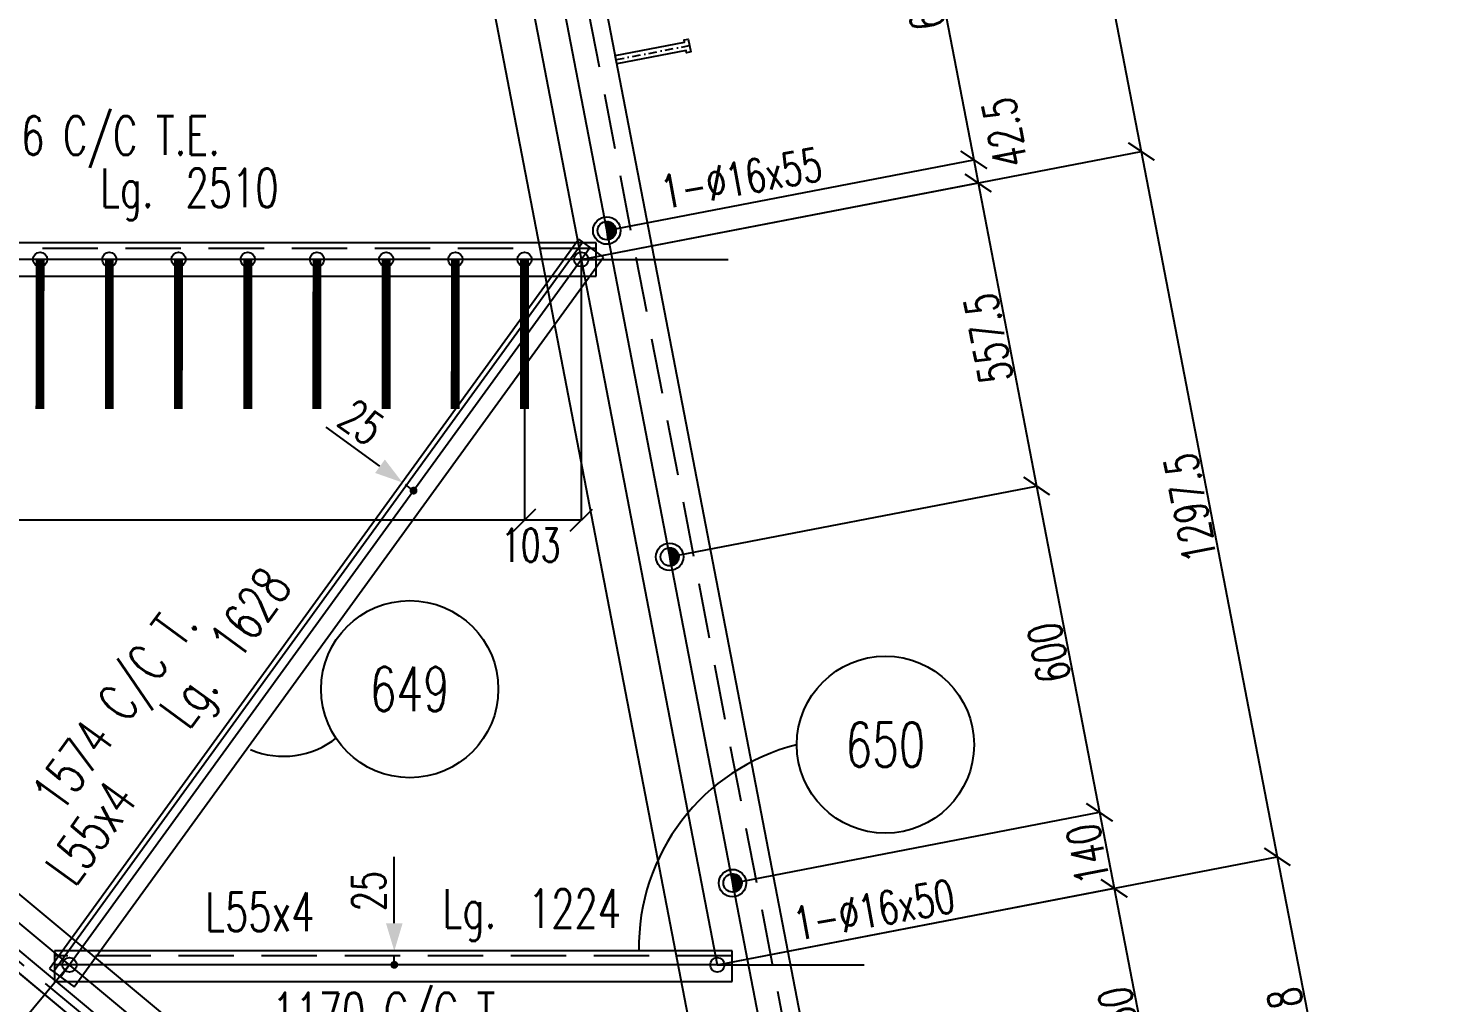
# Model space of a CAD drawing. Extents: x 630095 to 646315, y -4121 to 7359.
# Drawn here: x 638192 to 640722, y 1606 to 3367 of the extents above; entities that cross this region are included whole.
import ezdxf
from ezdxf.enums import TextEntityAlignment as Align

# ---------------------------------------------------------------- set-up
doc = ezdxf.new("R2010")
doc.units = 0
doc.header["$LTSCALE"] = 200
doc.header["$MEASUREMENT"] = 0
doc.linetypes.add('DASHDOT', pattern=[1, 0.5, -0.25, 0, -0.25])
doc.linetypes.add('DASHED', pattern=[0.75, 0.5, -0.25])
doc.layers.get('0').update_dxf_attribs({"linetype": 'CONTINUOUS'})
for name, color, linetype in [('ASSI', 6, 'CONTINUOUS'), ('BOLLINI_1', 7, 'CONTINUOUS'), ('Echelon', 1, 'CONTINUOUS'), ('FORI', 2, 'CONTINUOUS'), ('LINEA_ANG', 2, 'CONTINUOUS'), ('LS', 7, 'CONTINUOUS'), ('MZ', 6, 'DASHDOT'), ('QT_MAL', 7, 'CONTINUOUS'), ('QT_MPR', 7, 'CONTINUOUS'), ('QT_MSP', 7, 'CONTINUOUS'), ('TRAT-Y', 7, 'DASHED')]:
    doc.layers.add(name, color=color, linetype=linetype)
doc.styles.add('QUOTE', font='ROMANS8.SHX', dxfattribs={"width": 0.7})
doc.styles.add('RQL', font='ROMANS8.SHX', dxfattribs={"width": 0.7})
doc.styles.add('RS', font='ROMANS8.shx', dxfattribs={"width": 0.7})
doc.styles.get("Standard").update_dxf_attribs({"font": 'ROMANS8.SHX', "width": 0.7})
doc.dimstyles.new('FRECCE1', dxfattribs={"dimtxt": 60, "dimasz": 6.66, "dimexe": 0, "dimexo": 0, "dimgap": 1, "dimtad": 1, "dimzin": 0, "dimdsep": 46, "dimtxsty": 'RS', "dimblk1": 'QUOTP', "dimblk2": 'QUOTF', "dimsah": 1, "dimcen": 0, "dimclrd": 2, "dimclre": 2, "dimclrt": 7, "dimadec": 0, "dimazin": 0, "dimtfac": 1, "dimtix": 1, "dimtmove": 2, "dimatfit": 3, "dimldrblk": 'QUOTP', "dimfxl": 1, "dimtolj": 1, "dimtzin": 0, "dimarcsym": 0})
doc.dimstyles.new('TRATTO', dxfattribs={"dimscale": 0, "dimtxt": 60, "dimasz": 40, "dimexe": 0, "dimexo": 0, "dimgap": 5, "dimtad": 1, "dimrnd": 0.5, "dimdsep": 46, "dimtxsty": 'RS', "dimblk1": 'OBLIQUE', "dimblk2": 'OBLIQUE', "dimsah": 1, "dimcen": 0.09, "dimclrd": 2, "dimclre": 2, "dimclrt": 7, "dimadec": 0, "dimazin": 0, "dimtfac": 1, "dimtix": 1, "dimtmove": 2, "dimatfit": 3, "dimfxl": 1, "dimtolj": 1, "dimtzin": 0, "dimarcsym": 0})

# ---------------------------------------------------------------- blocks, each defined once
blk = doc.blocks.new('ASSE98')
blk.add_line((0, 0), (1, 0))
at = {"color": 7, "style": 'QUOTE', "width": 0.5, "flags": 1}
for tag, p in [('TI', (1.38308, 6.82731)), ('DI_S', (1.38308, 6.42178)), ('D_S', (1.38308, 6.02092)), ('E_S', (1.38308, 5.68065)), ('NFORI', (1.36454, 5.29792)), ('ALAR', (1.36349, 4.93246)), ('FAM', (1.3775, 4.54645)), ('ALA', (1.38308, 4.19257)), ('DISP2', (1.38308, 3.84971)), ('DISP1', (1.38308, 3.50686)), ('PINZAF', (1.38308, 3.164)), ('PINZAI', (1.38308, 2.82114)), ('TRP', (1.38308, 2.47829)), ('NP', (1.38308, 2.13543)), ('SV', (1.38308, 1.79257)), ('PESO', (1.38308, 1.44971)), ('QUA', (1.38308, 1.10686)), ('LUN', (1.38308, 0.764)), ('PROF', (1.38308, 0.42114)), ('POS', (1.38308, 0.07829))]:
    blk.add_attdef(tag, p, '', height=0.2, dxfattribs=at)
at = {"color": 7, "flags": 1}
for tag, p in [('LAV1', (3.07431, 6.82847)), ('LAV2', (3.07431, 6.49513)), ('LAV3', (3.07431, 6.1618)), ('LAV4', (3.07431, 5.82847)), ('LAV5', (3.07431, 5.49513)), ('LAV6', (3.07431, 5.1618)), ('LAV7', (3.07431, 4.82847)), ('LAV8', (3.07431, 4.49513)), ('LAV9', (3.07431, 4.1618)), ('LAV10', (3.07431, 3.82847))]:
    blk.add_attdef(tag, p, '', height=0.2, dxfattribs=at)
blk = doc.blocks.new('_OBLIQUE')
at = {"color": 0, "linetype": 'ByBlock'}
blk.add_line((-0.5, -0.5), (0.5, 0.5), dxfattribs=at)
blk = doc.blocks.new('*D20')
at = {"layer": 'LS', "color": 2, "lineweight": -2, "transparency": 16777216}
for p, q in [((641685.3, 5496.5), (643196.1, 5496.5)), ((643196.1, 5496.5), (643196.1, 400.9)), ((639738.9, 400.9), (643196.1, 400.9))]:
    blk.add_line(p, q, dxfattribs=at)
at = {"layer": 'LS', "color": 2, "lineweight": -2, "transparency": 16777216, "xscale": 40, "yscale": 40, "zscale": 40}
for p, rotation in [((643196.1, 5496.5), 90), ((643196.1, 400.9), 270)]:
    blk.add_blockref('_OBLIQUE', p, dxfattribs=dict(at, rotation=rotation))
at = {"layer": 'LS', "color": 7, "transparency": 16777216, "insert": (643161.1, 2948.7), "char_height": 60, "attachment_point": 5, "rotation": 90, "style": 'RS'}
blk.add_mtext('\\A1;5000', dxfattribs=at)
blk = doc.blocks.new('*D24')
at = {"layer": 'LS', "color": 2, "lineweight": -2, "transparency": 16777216}
for p, q in [((642395, 1674.8), (642896.1, 1674.8)), ((642896.1, 1674.8), (642896.1, 400.9)), ((639738.9, 400.9), (642896.1, 400.9))]:
    blk.add_line(p, q, dxfattribs=at)
at = {"layer": 'LS', "color": 2, "lineweight": -2, "transparency": 16777216, "xscale": 40, "yscale": 40, "zscale": 40}
for p, rotation in [((642896.1, 1674.8), 90), ((642896.1, 400.9), 270)]:
    blk.add_blockref('_OBLIQUE', p, dxfattribs=dict(at, rotation=rotation))
at = {"layer": 'LS', "color": 7, "transparency": 16777216, "insert": (642861.1, 1037.8), "char_height": 60, "attachment_point": 5, "rotation": 90, "style": 'RS'}
blk.add_mtext('\\A1;1250', dxfattribs=at)
blk = doc.blocks.new('16')
blk.add_circle((0, 0), 1)
blk = doc.blocks.new('P20')
at = {"color": 0}
for p, q in [((0, 0.98), (0.02, 1)), ((0, 0.94), (0.06, 1)), ((1, -0.01), (0, 0.99)), ((0, 0.89), (0.1, 0.99)), ((0, 0.85), (0.14, 0.99)), ((0, 0.8), (0.18, 0.98)), ((0, 0.76), (0.22, 0.98)), ((0, 0.71), (0.25, 0.97)), ((0, 0.67), (0.29, 0.96)), ((1, -0.05), (0, 0.95)), ((0, 0.62), (0.32, 0.95)), ((0, 0.58), (0.36, 0.93)), ((0, 0.53), (0.39, 0.92)), ((0, 0.49), (0.42, 0.91)), ((1, -0.09), (0, 0.9)), ((0, 0.44), (0.45, 0.89)), ((0, 0.4), (0.48, 0.88)), ((0.99, -0.13), (0, 0.86)), ((0, 0.35), (0.51, 0.86)), ((0, 0.31), (0.54, 0.84)), ((0, 0.26), (0.56, 0.83)), ((0.99, -0.17), (0, 0.81)), ((0, 0.22), (0.59, 0.81)), ((0, 0.17), (0.61, 0.79)), ((0.98, -0.21), (0, 0.77)), ((0, 0.13), (0.64, 0.77)), ((0, 0.08), (0.66, 0.75)), ((0, 0.04), (0.69, 0.73)), ((0.97, -0.25), (0, 0.72)), ((0, -0.01), (0.71, 0.7)), ((0.96, -0.28), (0, 0.68)), ((0, -0.05), (0.73, 0.68)), ((0, -0.1), (0.75, 0.66)), ((0.95, -0.32), (0, 0.63)), ((0, -0.14), (0.77, 0.63)), ((0, -0.19), (0.79, 0.61)), ((0.94, -0.35), (0, 0.59)), ((0, -0.23), (0.81, 0.58)), ((0, -0.28), (0.83, 0.56)), ((0.92, -0.38), (0, 0.54)), ((0, -0.32), (0.85, 0.53)), ((0.91, -0.41), (0, 0.5)), ((0, -0.36), (0.87, 0.5)), ((0, -0.41), (0.88, 0.47)), ((0.9, -0.44), (0, 0.45)), ((0, -0.45), (0.9, 0.44)), ((0.88, -0.47), (0, 0.41)), ((0, -0.5), (0.91, 0.41)), ((0, -0.54), (0.92, 0.38)), ((0.87, -0.5), (0, 0.36)), ((0, -0.59), (0.94, 0.35)), ((0.85, -0.53), (0, 0.32)), ((0, -0.63), (0.95, 0.31)), ((0, -0.68), (0.96, 0.28)), ((0.83, -0.56), (0, 0.27)), ((0, -0.72), (0.97, 0.25)), ((0.81, -0.58), (0, 0.23)), ((0, -0.77), (0.98, 0.21)), ((0.79, -0.61), (0, 0.18)), ((0, -0.81), (0.99, 0.17)), ((0.77, -0.63), (0, 0.14)), ((0, -0.86), (0.99, 0.13)), ((0.75, -0.66), (0, 0.09)), ((0, -0.9), (1, 0.09)), ((0.73, -0.68), (0, 0.05)), ((0, -0.95), (1, 0.05)), ((0.71, -0.7), (0, 0.01)), ((0, -0.99), (1, 0.01)), ((1, 0.04), (0.04, 1)), ((1, 0.09), (0.09, 1)), ((0.99, 0.14), (0.14, 0.99)), ((0.98, 0.19), (0.19, 0.98)), ((0.97, 0.25), (0.25, 0.97)), ((0.95, 0.31), (0.31, 0.95)), ((0.92, 0.38), (0.38, 0.92)), ((0.88, 0.47), (0.47, 0.88)), ((0.81, 0.59), (0.59, 0.81)), ((0.69, -0.73), (0, -0.04)), ((0.66, -0.75), (0, -0.08)), ((0.64, -0.77), (0, -0.13)), ((0.61, -0.79), (0, -0.17)), ((0.59, -0.81), (0, -0.22)), ((0.56, -0.83), (0, -0.26)), ((0.54, -0.84), (0, -0.31)), ((0.51, -0.86), (0, -0.35)), ((0.48, -0.88), (0, -0.4)), ((0.45, -0.89), (0, -0.44)), ((0.42, -0.91), (0, -0.49)), ((0.39, -0.92), (0, -0.53)), ((0.36, -0.93), (0, -0.58)), ((0.32, -0.95), (0, -0.62)), ((0.29, -0.96), (0, -0.67)), ((0.25, -0.97), (0, -0.71)), ((0.22, -0.98), (0, -0.76)), ((0.18, -0.98), (0, -0.8)), ((0.14, -0.99), (0, -0.85)), ((0.1, -0.99), (0, -0.89)), ((0.04, -1), (1, -0.04)), ((0.09, -1), (1, -0.09)), ((0.14, -0.99), (0.99, -0.14)), ((0.19, -0.98), (0.98, -0.19)), ((0.25, -0.97), (0.97, -0.25)), ((0.31, -0.95), (0.95, -0.31)), ((0.38, -0.92), (0.92, -0.38)), ((0.47, -0.88), (0.88, -0.47)), ((0.59, -0.81), (0.81, -0.59))]:
    blk.add_line(p, q, dxfattribs=at)
for radius in [1.5, 1]:
    blk.add_circle((0, 0), radius)
blk = doc.blocks.new('A$C6E393FD9')
at = {"layer": 'Echelon', "color": 3}
blk.add_lwpolyline([(2.5, 0), (0, 19.8), (168.6, 41.4), (167.9, 47.2), (177.8, 48.5), (181.8, 17.1), (171.9, 15.8), (171.2, 21.6), (2.5, 0)], close=True, dxfattribs=at)
at = {"layer": 'MZ', "ltscale": 0.2}
blk.add_line((1.3, 9.9), (179.8, 32.8), dxfattribs=at)
blk = doc.blocks.new('*D57')
at = {"layer": 'QT_MPR', "color": 2, "lineweight": -2, "transparency": 16777216}
for p, q in [((638945.8, 4222.6), (639957.2, 4417.6)), ((639957.2, 4417.6), (640202.9, 3143.7)), ((639191.5, 2948.7), (640202.9, 3143.7))]:
    blk.add_line(p, q, dxfattribs=at)
at = {"layer": 'QT_MPR', "color": 2, "lineweight": -2, "transparency": 16777216, "xscale": 40, "yscale": 40, "zscale": 40}
for p, rotation in [((639957.2, 4417.6), 100.9154326102445), ((640202.9, 3143.7), 280.9154326102445)]:
    blk.add_blockref('_OBLIQUE', p, dxfattribs=dict(at, rotation=rotation))
at = {"layer": 'QT_MPR', "color": 7, "transparency": 16777216, "insert": (640045.7, 3774.1), "char_height": 60, "attachment_point": 5, "rotation": 100.9154, "style": 'RS'}
blk.add_mtext('\\A1;1297.5', dxfattribs=at)
blk = doc.blocks.new('*D58')
at = {"layer": 'QT_MPR', "color": 2, "lineweight": -2, "transparency": 16777216}
for p, q in [((639191.5, 2948.7), (640202.9, 3143.7)), ((640202.9, 3143.7), (640448.5, 1869.8)), ((639437.2, 1674.8), (640448.5, 1869.8))]:
    blk.add_line(p, q, dxfattribs=at)
at = {"layer": 'QT_MPR', "color": 2, "lineweight": -2, "transparency": 16777216, "xscale": 40, "yscale": 40, "zscale": 40}
for p, rotation in [((640202.9, 3143.7), 100.9154326102445), ((640448.5, 1869.8), 280.9154326102445)]:
    blk.add_blockref('_OBLIQUE', p, dxfattribs=dict(at, rotation=rotation))
at = {"layer": 'QT_MPR', "color": 7, "transparency": 16777216, "insert": (640291.3, 2500.1), "char_height": 60, "attachment_point": 5, "rotation": 100.9154, "style": 'RS'}
blk.add_mtext('\\A1;1297.5', dxfattribs=at)
blk = doc.blocks.new('*D59')
at = {"layer": 'QT_MPR', "color": 2, "lineweight": -2, "transparency": 16777216}
for p, q in [((639437.2, 1674.8), (640448.5, 1869.8)), ((640448.5, 1869.8), (640558, 1302.3)), ((639600.6, 1117.7), (640558, 1302.3))]:
    blk.add_line(p, q, dxfattribs=at)
at = {"layer": 'QT_MPR', "color": 2, "lineweight": -2, "transparency": 16777216, "xscale": 40, "yscale": 40, "zscale": 40}
for p, rotation in [((640448.5, 1869.8), 100.9154326102445), ((640558, 1302.3), 280.9154326102445)]:
    blk.add_blockref('_OBLIQUE', p, dxfattribs=dict(at, rotation=rotation))
at = {"layer": 'QT_MPR', "color": 7, "transparency": 16777216, "insert": (640468.9, 1579.4), "char_height": 60, "attachment_point": 5, "rotation": 100.9154, "style": 'RS'}
blk.add_mtext('\\A1;578', dxfattribs=at)
blk = doc.blocks.new('*D69')
at = {"layer": 'QT_MSP', "color": 2, "lineweight": -2, "transparency": 16777216}
for p, q in [((639123.9, 3589.9), (639786.6, 3717.7)), ((639786.6, 3717.7), (639900.3, 3128.6)), ((639237.5, 3000.8), (639900.3, 3128.6))]:
    blk.add_line(p, q, dxfattribs=at)
at = {"layer": 'QT_MSP', "color": 2, "lineweight": -2, "transparency": 16777216, "xscale": 40, "yscale": 40, "zscale": 40}
for p, rotation in [((639786.6, 3717.7), 100.9154326102445), ((639900.3, 3128.6), 280.9154326102445)]:
    blk.add_blockref('_OBLIQUE', p, dxfattribs=dict(at, rotation=rotation))
at = {"layer": 'QT_MSP', "color": 7, "transparency": 16777216, "insert": (639809.1, 3416.5), "char_height": 60, "attachment_point": 5, "rotation": 100.9154, "style": 'RS'}
blk.add_mtext('\\A1;600', dxfattribs=at)
blk = doc.blocks.new('*D70')
at = {"layer": 'QT_MSP', "color": 2, "lineweight": -2, "transparency": 16777216}
for p, q in [((639237.5, 3000.8), (639900.3, 3128.6)), ((639900.3, 3128.6), (639908.3, 3086.9)), ((639191.5, 2948.7), (639908.3, 3086.9))]:
    blk.add_line(p, q, dxfattribs=at)
at = {"layer": 'QT_MSP', "color": 2, "lineweight": -2, "transparency": 16777216, "xscale": 40, "yscale": 40, "zscale": 40}
for p, rotation in [((639900.3, 3128.6), 100.9154326102445), ((639908.3, 3086.9), 280.9154326102445)]:
    blk.add_blockref('_OBLIQUE', p, dxfattribs=dict(at, rotation=rotation))
at = {"layer": 'QT_MSP', "color": 7, "transparency": 16777216, "insert": (639955.9, 3177.8), "char_height": 60, "attachment_point": 5, "rotation": 100.9154, "style": 'RS'}
blk.add_mtext('\\A1;42.5', dxfattribs=at)
blk = doc.blocks.new('*D71')
at = {"layer": 'QT_MSP', "color": 2, "lineweight": -2, "transparency": 16777216}
for p, q in [((639191.5, 2948.7), (639908.3, 3086.9)), ((639908.3, 3086.9), (640013.9, 2539.5)), ((639351.1, 2411.6), (640013.9, 2539.5))]:
    blk.add_line(p, q, dxfattribs=at)
at = {"layer": 'QT_MSP', "color": 2, "lineweight": -2, "transparency": 16777216, "xscale": 40, "yscale": 40, "zscale": 40}
for p, rotation in [((639908.3, 3086.9), 100.9154326102445), ((640013.9, 2539.5), 280.9154326102445)]:
    blk.add_blockref('_OBLIQUE', p, dxfattribs=dict(at, rotation=rotation))
at = {"layer": 'QT_MSP', "color": 7, "transparency": 16777216, "insert": (639926.7, 2806.6), "char_height": 60, "attachment_point": 5, "rotation": 100.9154, "style": 'RS'}
blk.add_mtext('\\A1;557.5', dxfattribs=at)
blk = doc.blocks.new('*D72')
at = {"layer": 'QT_MSP', "color": 2, "lineweight": -2, "transparency": 16777216}
for p, q in [((639351.1, 2411.6), (640013.9, 2539.5)), ((640013.9, 2539.5), (640127.5, 1950.3)), ((639464.7, 1822.5), (640127.5, 1950.3))]:
    blk.add_line(p, q, dxfattribs=at)
at = {"layer": 'QT_MSP', "color": 2, "lineweight": -2, "transparency": 16777216, "xscale": 40, "yscale": 40, "zscale": 40}
for p, rotation in [((640013.9, 2539.5), 100.9154326102445), ((640127.5, 1950.3), 280.9154326102445)]:
    blk.add_blockref('_OBLIQUE', p, dxfattribs=dict(at, rotation=rotation))
at = {"layer": 'QT_MSP', "color": 7, "transparency": 16777216, "insert": (640036.3, 2238.3), "char_height": 60, "attachment_point": 5, "rotation": 100.9154, "style": 'RS'}
blk.add_mtext('\\A1;600', dxfattribs=at)
blk = doc.blocks.new('*D73')
at = {"layer": 'QT_MSP', "color": 2, "lineweight": -2, "transparency": 16777216}
for p, q in [((639464.7, 1822.5), (640127.5, 1950.3)), ((640127.5, 1950.3), (640154, 1813)), ((639437.2, 1674.8), (640154, 1813))]:
    blk.add_line(p, q, dxfattribs=at)
at = {"layer": 'QT_MSP', "color": 2, "lineweight": -2, "transparency": 16777216, "xscale": 40, "yscale": 40, "zscale": 40}
for p, rotation in [((640127.5, 1950.3), 100.9154326102445), ((640154, 1813), 280.9154326102445)]:
    blk.add_blockref('_OBLIQUE', p, dxfattribs=dict(at, rotation=rotation))
at = {"layer": 'QT_MSP', "color": 7, "transparency": 16777216, "insert": (640106.4, 1875), "char_height": 60, "attachment_point": 5, "rotation": 100.9154, "style": 'RS'}
blk.add_mtext('\\A1;140', dxfattribs=at)
blk = doc.blocks.new('*D74')
at = {"layer": 'QT_MSP', "color": 2, "lineweight": -2, "transparency": 16777216}
for p, q in [((639437.2, 1674.8), (640154, 1813)), ((640154, 1813), (640241.1, 1361.2)), ((639578.3, 1233.3), (640241.1, 1361.2))]:
    blk.add_line(p, q, dxfattribs=at)
at = {"layer": 'QT_MSP', "color": 2, "lineweight": -2, "transparency": 16777216, "xscale": 40, "yscale": 40, "zscale": 40}
for p, rotation in [((640154, 1813), 100.9154326102445), ((640241.1, 1361.2), 280.9154326102445)]:
    blk.add_blockref('_OBLIQUE', p, dxfattribs=dict(at, rotation=rotation))
at = {"layer": 'QT_MSP', "color": 7, "transparency": 16777216, "insert": (640163.2, 1580.5), "char_height": 60, "attachment_point": 5, "rotation": 100.9154, "style": 'RS'}
blk.add_mtext('\\A1;460', dxfattribs=at)
blk = doc.blocks.new('*D85')
at = {"layer": 'QT_MPR', "color": 2, "lineweight": -2, "transparency": 16777216}
for p, q in [((641557.7, 4726.3), (640546.3, 4531.3)), ((640546.3, 4531.3), (640792, 3257.3)), ((641803.4, 3452.4), (640792, 3257.3))]:
    blk.add_line(p, q, dxfattribs=at)
at = {"layer": 'QT_MPR', "color": 2, "lineweight": -2, "transparency": 16777216, "xscale": 40, "yscale": 40, "zscale": 40}
for p, rotation in [((640546.3, 4531.3), 100.915432610249), ((640792, 3257.3), 280.915432610249)]:
    blk.add_blockref('_OBLIQUE', p, dxfattribs=dict(at, rotation=rotation))
at = {"layer": 'QT_MPR', "color": 7, "transparency": 16777216, "insert": (640634.8, 3887.7), "char_height": 60, "attachment_point": 5, "rotation": 100.9154, "style": 'RS'}
blk.add_mtext('\\A1;1297.5', dxfattribs=at)
blk = doc.blocks.new('*D126')
at = {"layer": 'QT_MPR', "color": 2, "lineweight": -2, "transparency": 16777216}
for p, q in [((639089, 2948.7), (639089, 2477.9)), ((639191.5, 2948.7), (639191.5, 2477.9)), ((639191.5, 2477.9), (639089, 2477.9))]:
    blk.add_line(p, q, dxfattribs=at)
at = {"layer": 'QT_MPR', "color": 2, "lineweight": -2, "transparency": 16777216, "xscale": 40, "yscale": 40, "zscale": 40, "rotation": 180}
blk.add_blockref('_OBLIQUE', (639089, 2477.9), dxfattribs=at)
at = {"layer": 'QT_MPR', "color": 2, "lineweight": -2, "transparency": 16777216, "xscale": 40, "yscale": 40, "zscale": 40}
blk.add_blockref('_OBLIQUE', (639191.5, 2477.9), dxfattribs=at)
at = {"layer": 'QT_MPR', "color": 7, "transparency": 16777216, "insert": (639100.1, 2432.6), "char_height": 60, "attachment_point": 5, "style": 'RS'}
blk.add_mtext('\\A1;103', dxfattribs=at)
blk = doc.blocks.new('*D127')
at = {"layer": 'QT_MPR', "color": 2, "lineweight": -2, "transparency": 16777216}
for p, q in [((636839.2, 2948.7), (636839.2, 2477.9)), ((639089, 2948.7), (639089, 2477.9)), ((639089, 2477.9), (636839.2, 2477.9))]:
    blk.add_line(p, q, dxfattribs=at)
at = {"layer": 'QT_MPR', "color": 2, "lineweight": -2, "transparency": 16777216, "xscale": 40, "yscale": 40, "zscale": 40, "rotation": 180}
blk.add_blockref('_OBLIQUE', (636839.2, 2477.9), dxfattribs=at)
at = {"layer": 'QT_MPR', "color": 2, "lineweight": -2, "transparency": 16777216, "xscale": 40, "yscale": 40, "zscale": 40}
blk.add_blockref('_OBLIQUE', (639089, 2477.9), dxfattribs=at)
at = {"layer": 'QT_MPR', "color": 7, "transparency": 16777216, "insert": (637964, 2431.9), "char_height": 60, "attachment_point": 5, "style": 'RS'}
blk.add_mtext('\\A1;125x18', dxfattribs=at)
blk = doc.blocks.new('*D128')
at = {"layer": 'QT_MPR', "color": 2, "lineweight": -2, "transparency": 16777216}
for p, q in [((636839.2, 2948.7), (636839.2, 2477.9)), ((639089, 2948.7), (639089, 2477.9)), ((639089, 2477.9), (636839.2, 2477.9))]:
    blk.add_line(p, q, dxfattribs=at)
at = {"layer": 'QT_MPR', "color": 2, "lineweight": -2, "transparency": 16777216, "xscale": 40, "yscale": 40, "zscale": 40, "rotation": 180}
blk.add_blockref('_OBLIQUE', (636839.2, 2477.9), dxfattribs=at)
at = {"layer": 'QT_MPR', "color": 2, "lineweight": -2, "transparency": 16777216, "xscale": 40, "yscale": 40, "zscale": 40}
blk.add_blockref('_OBLIQUE', (639089, 2477.9), dxfattribs=at)
at = {"layer": 'QT_MPR', "color": 7, "transparency": 16777216, "insert": (637964.1, 2512.9), "char_height": 60, "attachment_point": 5, "style": 'RS'}
blk.add_mtext('\\A1;2250', dxfattribs=at)
blk = doc.blocks.new('*D136')
at = {"layer": 'QT_MPR', "color": 2, "lineweight": -2, "transparency": 16777216}
for p, q in [((636736.2, 2948.7), (636118.4, 2206.2)), ((636118.4, 2206.2), (637649.5, 932.3)), ((638267.2, 1674.8), (637649.5, 932.3))]:
    blk.add_line(p, q, dxfattribs=at)
at = {"layer": 'QT_MPR', "color": 2, "lineweight": -2, "transparency": 16777216, "xscale": 40, "yscale": 40, "zscale": 40}
for p, rotation in [((636118.4, 2206.2), 140.2379279389873), ((637649.5, 932.3), 320.2379279389872)]:
    blk.add_blockref('_OBLIQUE', p, dxfattribs=dict(at, rotation=rotation))
at = {"layer": 'QT_MPR', "color": 7, "transparency": 16777216, "insert": (636906.3, 1596.2), "char_height": 60, "attachment_point": 5, "rotation": 320.2379, "style": 'RS'}
blk.add_mtext('\\A1;1992', dxfattribs=at)
blk = doc.blocks.new('*D137')
at = {"layer": 'QT_MPR', "color": 2, "lineweight": -2, "transparency": 16777216}
for p, q in [((638267.2, 1674.8), (637649.5, 932.3)), ((637649.5, 932.3), (638876.9, -88.9)), ((639470.3, 624.3), (638876.9, -88.9))]:
    blk.add_line(p, q, dxfattribs=at)
at = {"layer": 'QT_MPR', "color": 2, "lineweight": -2, "transparency": 16777216, "xscale": 40, "yscale": 40, "zscale": 40}
for p, rotation in [((637649.5, 932.3), 140.2379279389873), ((638876.9, -88.9), 320.2379279389872)]:
    blk.add_blockref('_OBLIQUE', p, dxfattribs=dict(at, rotation=rotation))
at = {"layer": 'QT_MPR', "color": 7, "transparency": 16777216, "insert": (638285.6, 448.6), "char_height": 60, "attachment_point": 5, "rotation": 320.2379, "style": 'RS'}
blk.add_mtext('\\A1;1596.5', dxfattribs=at)
blk = doc.blocks.new('QUOTP')
at = {"layer": 'ASSI', "color": 2, "const_width": 1.07}
blk.add_lwpolyline([(-0.53, 0, 1), (0.53, 0, 1)], format="xyb", close=True, dxfattribs=at)
blk = doc.blocks.new('QUOTF')
at = {"layer": 'LS', "color": 2}
blk.add_line((7.5, 0), (25.5, 0), dxfattribs=at)
blk.add_solid([(7.5, 2.25), (0, 0), (7.5, -2.25)], dxfattribs=at)
blk = doc.blocks.new('*D155')
at = {"layer": 'QT_MAL', "color": 2, "lineweight": -2, "transparency": 16777216}
for p, q in [((638868.4, 2545.9), (638868.4, 2545.9)), ((638883.2, 2535.1), (638873.8, 2542)), ((638888.6, 2531.2), (638888.6, 2531.2))]:
    blk.add_line(p, q, dxfattribs=at)
at = {"layer": 'QT_MAL', "color": 2, "lineweight": -2, "transparency": 16777216, "xscale": 6.66, "yscale": 6.66, "zscale": 6.66}
for name, p, rotation in [('QUOTF', (638868.4, 2545.9), 144.0369698971508), ('QUOTP', (638888.6, 2531.2), 324.0369698971508)]:
    blk.add_blockref(name, p, dxfattribs=dict(at, rotation=rotation))
at = {"layer": 'QT_MAL', "color": 7, "transparency": 16777216, "insert": (638794.3, 2654.7), "char_height": 60, "attachment_point": 5, "rotation": 324.037, "style": 'RS'}
blk.add_mtext('\\A1;25', dxfattribs=at)
blk = doc.blocks.new('*D156')
at = {"layer": 'QT_MAL', "color": 2, "lineweight": -2, "transparency": 16777216}
blk.add_line((638853.8, 1681.4), (638853.8, 1693.1), dxfattribs=at)
at = {"layer": 'QT_MAL', "color": 2, "lineweight": -2, "transparency": 16777216, "xscale": 6.66, "yscale": 6.66, "zscale": 6.66}
for name, p, rotation in [('QUOTF', (638853.8, 1699.8), 90), ('QUOTP', (638853.8, 1674.8), 270)]:
    blk.add_blockref(name, p, dxfattribs=dict(at, rotation=rotation))
at = {"layer": 'QT_MAL', "color": 7, "transparency": 16777216, "insert": (638807.7, 1808), "char_height": 60, "attachment_point": 5, "rotation": 90, "style": 'RS'}
blk.add_mtext('\\A1;25', dxfattribs=at)
blk = doc.blocks.new('bull')
at = {"style": 'RS', "width": 0.7, "flags": 1}
for tag, p in [('NN', (-12.25, 0)), ('DIAMETRO', (0, -4.86)), ('SERRAGGIO', (0, -9.71)), ('LUNGHEZZA', (0, -14.57)), ('NB', (0, -19.43)), ('TIPO', (0, -24.12)), ('EL', (-0.14, -29))]:
    blk.add_attdef(tag, p, '', height=3, dxfattribs=at)
at = {"style": 'RS', "width": 0.7}
blk.add_attdef('BULLONE', (0, 0), '', height=3, dxfattribs=at)
blk = doc.blocks.new('xxx')
blk.add_circle((0, 0), 8)
at = {"color": 3, "style": 'RQL', "width": 0.7}
blk.add_attdef('POS', text='', height=4, dxfattribs=at).set_placement((0, 0), align=Align.MIDDLE)
at = {"color": 3, "style": 'RQL', "width": 0.7, "flags": 1}
blk.add_attdef('POS1', (-0.39, -5.42), '', height=2, dxfattribs=at)
at = {"style": 'RQL', "width": 0.7, "flags": 1}
blk.add_attdef('TIPO', (-0.39, -8.66), '', height=2, dxfattribs=at)

msp = doc.modelspace()

# ---------------------------------------------------------------- linework, layer by layer
at = {"layer": 'LINEA_ANG'}
for p, q in [((639738.653, 798.047), (638705.884, 6153.372)), ((638509.502, 6115.5), (639542.272, 760.175)), ((639557.166, 653.505), (633835.679, 5414.055)), ((633716.125, 5370.431), (639547.537, 518.418)), ((639218.509, 2978.685), (636708.509, 2978.685)), ((639187.131, 2985.22), (638231.066, 1667.523)), ((639231.647, 2952.92), (639187.131, 2985.22)), ((639218.509, 2918.685), (639218.509, 2978.685)), ((638275.583, 1635.224), (639231.647, 2952.92)), ((636708.509, 2918.685), (639218.509, 2918.685)), ((639464.182, 1699.772), (638240.182, 1699.772)), ((638240.182, 1699.772), (638240.182, 1644.772)), ((639464.182, 1644.772), (639464.182, 1699.772)), ((638231.066, 1667.523), (638275.583, 1635.224)), ((638240.182, 1644.772), (639464.182, 1644.772))]:
    msp.add_line(p, q, dxfattribs=at)
at = {"layer": 'LINEA_ANG', "color": 2}
msp.add_line((639194.415, 2979.934), (638238.351, 1662.238), dxfattribs=at)
at = {"layer": 'LS', "color": 6}
for p, q in [((638632.231, 6139.168), (639859.519, -224.815)), ((639738.858, 400.859), (633614.628, 5496.511)), ((638722.523, 5380.566), (639437.182, 1674.772)), ((639533.062, 621.525), (634996.895, 4395.832))]:
    msp.add_line(p, q, dxfattribs=at)
at = {"layer": 'LS', "color": 2}
for p, q in [((639191.509, 2948.685), (639456.69, 2948.685)), ((639437.182, 1674.772), (639702.363, 1674.772))]:
    msp.add_line(p, q, dxfattribs=at)
at = {"layer": 'LS', "color": 2, "linetype": 'DASHED', "const_width": 16}
for points in [[(638214.155, 2948.685), (638213.825, 2678.685)], [(638464.155, 2948.685), (638463.825, 2678.685)], [(638714.155, 2948.685), (638713.825, 2678.685)], [(638964.155, 2948.685), (638963.825, 2678.685)]]:
    msp.add_lwpolyline(points, dxfattribs=at)
at = {"layer": 'LS', "color": 6, "const_width": 16}
for points in [[(638339.155, 2948.685), (638339.155, 2678.685)], [(638589.155, 2948.685), (638589.155, 2678.685)], [(638839.155, 2948.685), (638839.155, 2678.685)], [(639089.009, 2948.685), (639089.009, 2678.685)]]:
    msp.add_lwpolyline(points, dxfattribs=at)
at = {"layer": 'LS', "color": 6}
for centre, radius, start, end in [((638653.823, 2204.316), 152.964, 247.102544, 308.846331), ((639672.927, 1706.278), 377.468, 104.221011, 180.987602)]:
    msp.add_arc(centre, radius, start, end, dxfattribs=at)
at = {"layer": 'TRAT-Y'}
for p, q in [((639707.232, 791.988), (638674.463, 6147.312)), ((633726.359, 5382.731), (639557.771, 530.718)), ((639218.509, 2968.685), (636708.509, 2968.685)), ((639464.182, 1690.772), (638240.182, 1690.772))]:
    msp.add_line(p, q, dxfattribs=at)

# ---------------------------------------------------------------- block references
at = {"layer": 'ASSI'}
for p, xscale, rotation in [((639738.655, 798.037), 5454.000000000001, 100.9154326102445), ((633716.125, 5370.431), 7586, 320.2379279389872)]:
    msp.add_blockref('ASSE98', p, dxfattribs=dict(at, xscale=xscale, rotation=rotation))
ref = msp.add_blockref('ASSE98', (638969.228, 4236.083), dxfattribs=dict(at, xscale=2605, zscale=2605, rotation=209.9640648662072))
ref.add_attrib('PROF', 'L60x4', (637184.109, 3312.66), dxfattribs={"layer": '0', "color": 2, "height": 70, "rotation": 29.964065, "style": 'QUOTE', "width": 0.7})
ref.add_attrib('LUN', '2605', (637621.494, 3564.819), dxfattribs={"layer": '0', "color": 2, "height": 70, "rotation": 29.964065, "style": 'QUOTE', "width": 0.7})
ref.add_attrib('PESO', '2550.5 C/C T.', (637135.484, 3406.904), dxfattribs={"layer": '0', "color": 2, "height": 70, "rotation": 29.964065, "style": 'QUOTE', "width": 0.7})
ref.add_attrib('SV', 'Lg.', (637487.963, 3487.836), dxfattribs={"layer": '0', "color": 2, "height": 70, "rotation": 29.964065, "style": 'QUOTE', "width": 0.7})
ref = msp.add_blockref('ASSE98', (639218.509, 2948.685), dxfattribs=dict(at, xscale=2510, zscale=2510, rotation=180))
ref.add_attrib('PROF', 'L60x5', (637975.063, 3042.945), dxfattribs={"layer": '0', "color": 2, "height": 70, "style": 'QUOTE', "width": 0.7})
ref.add_attrib('LUN', '2510', (638476.663, 3042.945), dxfattribs={"layer": '0', "color": 2, "height": 70, "style": 'QUOTE', "width": 0.7})
ref.add_attrib('PESO', '2456 C/C T.E.', (638053.819, 3137.447), dxfattribs={"layer": '0', "color": 2, "height": 70, "style": 'QUOTE', "width": 0.7})
ref.add_attrib('SV', 'Lg.', (638322.529, 3042.945), dxfattribs={"layer": '0', "color": 2, "height": 70, "style": 'QUOTE', "width": 0.7})
ref = msp.add_blockref('ASSE98', (639207.366, 2970.538), dxfattribs=dict(at, xscale=1628, zscale=1628, rotation=234.0369698971508))
ref.add_attrib('PROF', 'L55x4', (638276.294, 1812.906), dxfattribs={"layer": '0', "color": 2, "height": 70, "rotation": 54.03697, "style": 'QUOTE', "width": 0.7})
ref.add_attrib('LUN', '1628', (638572.783, 2221.544), dxfattribs={"layer": '0', "color": 2, "height": 70, "rotation": 54.03697, "style": 'QUOTE', "width": 0.7})
ref.add_attrib('PESO', '1574 C/C T.', (638252.146, 1946.139), dxfattribs={"layer": '0', "color": 2, "height": 70, "rotation": 54.03697, "style": 'QUOTE', "width": 0.7})
ref.add_attrib('SV', 'Lg.', (638482.266, 2096.789), dxfattribs={"layer": '0', "color": 2, "height": 70, "rotation": 54.03697, "style": 'QUOTE', "width": 0.7})
ref = msp.add_blockref('ASSE98', (639464.182, 1674.772), dxfattribs=dict(at, xscale=1224, zscale=1224, rotation=180))
ref.add_attrib('PROF', 'L55x4', (638512.443, 1735.388), dxfattribs={"layer": '0', "color": 2, "height": 70, "style": 'QUOTE', "width": 0.7})
ref.add_attrib('LUN', '1224', (639095.311, 1741.316), dxfattribs={"layer": '0', "color": 2, "height": 70, "style": 'QUOTE', "width": 0.7})
ref.add_attrib('PESO', '1170 C/C T.', (638633.207, 1554.47), dxfattribs={"layer": '0', "color": 2, "height": 70, "style": 'QUOTE', "width": 0.7})
ref.add_attrib('SV', 'Lg.', (638941.178, 1741.316), dxfattribs={"layer": '0', "color": 2, "height": 70, "style": 'QUOTE', "width": 0.7})
at = {"layer": 'BOLLINI_1', "xscale": 19.99799999950235, "yscale": 19.99799999950235, "zscale": 19.99799999950235}
for p, values in [((638881.693, 2172.696), {'POS': '649'}), ((639740.746, 2072.36), {'POS': '650'})]:
    msp.add_blockref('xxx', p, dxfattribs=at).add_auto_attribs(values)
at = {"layer": 'FORI', "xscale": 16.5, "yscale": 16.5, "zscale": 16.5, "rotation": 7.543052222774039}
for p in [(639237.466, 3000.778), (639351.082, 2411.633), (639464.698, 1822.489)]:
    msp.add_blockref('P20', p, dxfattribs=at)
at = {"layer": 'FORI', "xscale": 13, "yscale": 13, "zscale": 13}
for p in [(638214.155, 2948.685), (638339.155, 2948.685), (638464.155, 2948.685), (638589.155, 2948.685), (638714.155, 2948.685), (638839.155, 2948.685), (638964.155, 2948.685), (639089.009, 2948.685), (639191.509, 2948.685), (638267.213, 1674.772), (639437.182, 1674.772)]:
    msp.add_blockref('16', p, dxfattribs=at)
at = {"layer": 'LS', "color": 6, "xscale": 0.7500000000000001, "yscale": 0.7500000000000001, "zscale": 0.7500000000000001, "rotation": 3.618223307568464}
msp.add_blockref('A$C6E393FD9', (639253.83, 3302.07), dxfattribs=at)
at = {"layer": 'LS', "color": 7, "xscale": 20, "yscale": 20, "zscale": 20}
for p, rotation, values in [((639341.609, 3039.325), 10.44610443200447, {'BULLONE': '1-%%c16x55                '}), ((639581.139, 1717.874), 10.38339954728024, {'BULLONE': '1-%%c16x50                '})]:
    msp.add_blockref('bull', p, dxfattribs=dict(at, rotation=rotation)).add_auto_attribs(values)

# ---------------------------------------------------------------- dimensions: what is measured, and where the dimension line sits
at = {"layer": 'LS'}
for base, p1, picture, middle in [((643196.069, 400.859), (641685.319, 5496.511), '*D20', (643161.069, 2948.685)), ((642896.068, 400.859), (642395.005, 1674.772), '*D24', (642861.068, 1037.815))]:
    dim = msp.add_linear_dim(base=base, p1=p1, p2=(639738.858, 400.859), angle=90, dimstyle='TRATTO', override={"dimscale": 1, "dimlfac": 0.981228}, dxfattribs=at)
    dim.commit()
    dim.dimension.update_dxf_attribs({"geometry": picture, "text_midpoint": middle})
at = {"layer": 'QT_MAL'}
for base, p1, p2, angle, picture, middle in [((638868.37, 2545.887), (638888.605, 2531.206), (638868.37, 2545.887), 324.03697, '*D155', (638794.333, 2654.651)), ((638853.831, 1699.772), (638853.831, 1674.772), (638853.831, 1699.772), 90, '*D156', (638807.698, 1807.996))]:
    dim = msp.add_linear_dim(base=base, p1=p1, p2=p2, angle=angle, text='25', dimstyle='FRECCE1', dxfattribs=at)
    dim.commit()
    dim.dimension.update_dxf_attribs({"geometry": picture, "text_midpoint": middle, "dimtype": 128})
at = {"layer": 'QT_MPR'}
for base, p1, p2, angle, text, picture, middle in [((640792.019, 3257.341), (641557.711, 4726.295), (641803.384, 3452.382), 100.915433, '1297.5', '*D85', (640634.816, 3887.67)), ((640202.874, 3143.725), (638945.837, 4222.598), (639191.509, 2948.685), 100.915433, '1297.5', '*D57', (640045.671, 3774.054)), ((640448.547, 1869.812), (639191.509, 2948.685), (639437.182, 1674.772), 100.915433, '1297.5', '*D58', (640291.344, 2500.141)), ((637649.463, 932.327), (636736.155, 2948.685), (638267.213, 1674.772), 320.237928, '1992', '*D136', (636906.32, 1596.188)), ((640557.995, 1302.279), (639437.182, 1674.772), (639600.626, 1117.651), 100.915433, '578', '*D59', (640468.905, 1579.418)), ((638876.877, -88.94), (638267.213, 1674.772), (639470.322, 624.294), 320.237928, '1596.5', '*D137', (638285.556, 448.598))]:
    dim = msp.add_linear_dim(base=base, p1=p1, p2=p2, angle=angle, text=text, dimstyle='TRATTO', override={"dimscale": 1}, dxfattribs=at)
    dim.commit()
    dim.dimension.update_dxf_attribs({"geometry": picture, "text_midpoint": middle, "dimtype": 128})
for base, p1, p2, text, picture, middle in [((636839.155, 2477.924), (639089.009, 2948.685), (636839.155, 2948.685), '125x18', '*D127', (637963.952, 2431.868)), ((636839.155, 2477.924), (639089.009, 2948.685), (636839.155, 2948.685), '2250', '*D128', (637964.082, 2512.924)), ((639089.009, 2477.924), (639191.509, 2948.685), (639089.009, 2948.685), '103', '*D126', (639100.08, 2432.582))]:
    dim = msp.add_linear_dim(base=base, p1=p1, p2=p2, text=text, dimstyle='TRATTO', override={"dimscale": 1}, dxfattribs=at)
    dim.commit()
    dim.dimension.update_dxf_attribs({"geometry": picture, "text_midpoint": middle, "dimtype": 128})
at = {"layer": 'QT_MSP'}
for base, p1, p2, text, picture, middle in [((639900.264, 3128.598), (639123.851, 3589.923), (639237.466, 3000.778), '600', '*D69', (639809.089, 3416.542)), ((639908.302, 3086.917), (639237.466, 3000.778), (639191.509, 2948.685), '42.5', '*D70', (639955.948, 3177.83)), ((640013.88, 2539.453), (639191.509, 2948.685), (639351.082, 2411.633), '557.5', '*D71', (639926.724, 2806.558)), ((640127.496, 1950.308), (639351.082, 2411.633), (639464.698, 1822.489), '600', '*D72', (640036.321, 2238.253)), ((640153.975, 1813.004), (639464.698, 1822.489), (639437.182, 1674.772), '140', '*D73', (640106.369, 1875.029)), ((640241.112, 1361.164), (639437.182, 1674.772), (639578.314, 1233.344), '460', '*D74', (640163.177, 1580.456))]:
    dim = msp.add_linear_dim(base=base, p1=p1, p2=p2, angle=100.915433, text=text, dimstyle='TRATTO', override={"dimscale": 1}, dxfattribs=at)
    dim.commit()
    dim.dimension.update_dxf_attribs({"geometry": picture, "text_midpoint": middle, "dimtype": 128})

doc.saveas('drawing.dxf')
